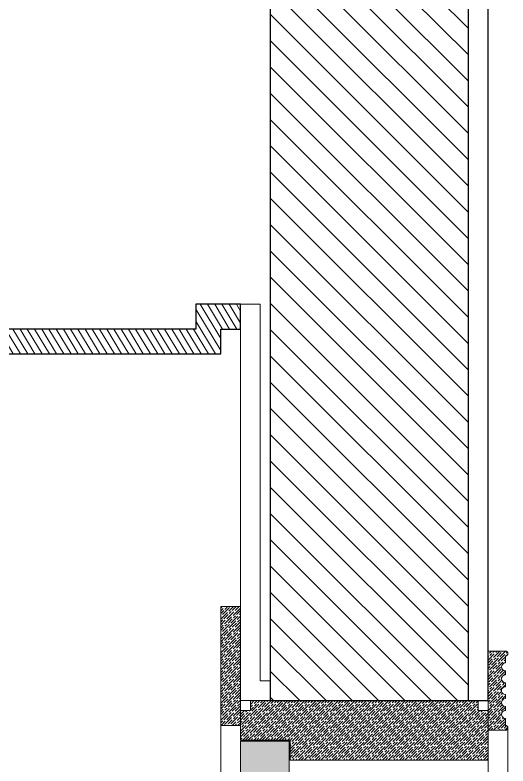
# Model space of a CAD drawing. Header units: inches. Extents: x 258415 to 640093, y 441672 to 945769.
# Drawn here: x 321251 to 321749, y 462308 to 463066 of the extents above; entities that cross this region are included whole.
import ezdxf

# ---------------------------------------------------------------- set-up
doc = ezdxf.new("R2010")
doc.units = ezdxf.units.IN
doc.header["$MEASUREMENT"] = 0
doc.linetypes.add('HIDDEN', pattern=[0.375, 0.25, -0.125])
for name, color, linetype in [('CQ Grg Gypsum', 41, 'Continuous'), ('CQ Plaster', 1, 'Continuous'), ('CQ section wall', 3, 'Continuous'), ('CQ Section walls', 3, 'Continuous'), ('CQ Wall hatch_CHB', 8, 'Continuous'), ('CQ Wood plan', 23, 'Continuous'), ('CQ Wood Section', 60, 'Continuous')]:
    doc.layers.add(name, color=color, linetype=linetype)
for name, color, linetype, lineweight in [('CQ Gypsum Hatch', 8, 'Continuous', 20), ('CQ Marble', 6, 'Continuous', 0), ('CQ Wood', 30, 'Continuous', 0), ('CQ wooh hatch', 8, 'HIDDEN', 18)]:
    doc.layers.add(name, color=color, linetype=linetype, lineweight=lineweight)
pattern_1 = [(135, (0, 0), (4.24264069, 4.24264069), [10, -2]), (135, (2.8284, -4e-16), (4.24264069, 4.24264069), [6, -1.5, 3, -1.5]), (135, (6.364, -0.707), (4.24264069, 4.24264069), [10, -2])]

# ---------------------------------------------------------------- blocks, each defined once
blk = doc.blocks.new('ff12 section a and b')
at = {"layer": 'CQ Wall hatch_CHB', "extrusion": (1.65644e-08, -2.02966e-09, 1)}
h = blk.add_hatch(dxfattribs=at)
h.set_pattern_fill('ANSI31,_O', color=8, scale=150)
h.set_pattern_definition([(45, (307239.385, 458759.883), (-13.25825, 13.25825), [])])
h.paths.add_polyline_path([(308755.44, 462373.85), (308955.44, 462373.85), (308955.44, 463323.85), (308755.44, 463323.85)])
at = {"layer": 'CQ Marble', "elevation": 0}
blk.add_lwpolyline([(308965.44, 462773.85), (308965.44, 462393.85), (308955.44, 462393.85), (308955.44, 462373.85), (308985.44, 462373.85), (308985.44, 462773.85), (308965.44, 462773.85)], dxfattribs=at)
at = {"layer": 'CQ Plaster', "elevation": 0}
blk.add_lwpolyline([(308755.44, 462373.85), (308735.44, 462373.85), (308735.44, 463323.85)], dxfattribs=at)
at = {"layer": 'CQ Section walls', "extrusion": (1.65644e-08, -2.02966e-09, 1), "elevation": 0}
blk.add_lwpolyline([(308755.44, 463323.85), (308955.44, 463323.85), (308955.44, 462373.85), (308755.44, 462373.85)], close=True, dxfattribs=at)
blk = doc.blocks.new('ff-12 wd section')
at = {"layer": 'CQ wooh hatch', "ltscale": 1000}
h = blk.add_hatch(dxfattribs=at)
h.set_pattern_fill('GOST_WOOD', color=256, angle=45, style=0)
h.set_pattern_definition(pattern_1)
h.paths.add_polyline_path([(309005.44, 462468.85), (308985.44, 462468.85), (308985.44, 462348.85), (309005.44, 462348.85)])
h = blk.add_hatch(dxfattribs=at)
h.set_pattern_fill('GOST_WOOD', color=256, angle=45, style=0)
h.set_pattern_definition(pattern_1)
h.paths.add_polyline_path([(308735.44, 462343.85), (308717.94, 462343.85, -1), (308717.94, 462348.85), (308717.94, 462355.85, 1), (308717.94, 462363.85), (308717.94, 462367.85, 1), (308717.94, 462375.85), (308717.94, 462379.85, 0.414214), (308721.94, 462383.85, 0.414214), (308717.94, 462387.85), (308717.94, 462391.85, 1), (308717.94, 462399.85), (308717.94, 462403.85, 1), (308717.94, 462411.85), (308717.94, 462418.85, -1), (308717.94, 462423.85), (308735.44, 462423.85)])
h = blk.add_hatch(dxfattribs=at)
h.set_pattern_fill('GOST_WOOD', color=256, angle=45, style=0)
h.set_pattern_definition(pattern_1)
h.paths.add_polyline_path([(308975.44, 462373.85), (308975.44, 462363.85), (308985.44, 462363.85), (308985.44, 462333.85), (308935.44, 462333.85), (308935.44, 462313.85), (308735.44, 462313.85), (308735.44, 462363.85), (308745.44, 462363.85), (308745.44, 462373.85)])
h = blk.add_hatch(dxfattribs=at)
h.set_pattern_fill('GOST_WOOD', color=256, angle=45, style=0)
h.set_pattern_definition(pattern_1)
h.paths.add_polyline_path([(308985.44, 459733.85), (308985.44, 462332.85), (308936.44, 462332.85), (308936.44, 459733.85)])
at = {"layer": 'CQ Wood plan', "color": 1, "lineweight": 0, "ltscale": 5}
for p, q in [((308715.44, 462346.35, 0), (308715.44, 459903.85, 0)), ((309005.44, 462348.85, 0), (309005.44, 459723.85, 0)), ((308735.44, 462313.85, 0), (308735.44, 459723.85, 0))]:
    blk.add_line(p, q, dxfattribs=at)
at = {"layer": 'CQ Wood Section', "lineweight": 0, "ltscale": 5, "elevation": 0}
blk.add_lwpolyline([(309005.44, 462468.85), (308985.44, 462468.85), (308985.44, 462348.85), (309005.44, 462348.85), (309005.44, 462468.85)], dxfattribs=at)
blk.add_lwpolyline([(308735.44, 462423.85), (308735.44, 462343.85), (308717.94, 462343.85, -1), (308717.94, 462348.85), (308717.94, 462355.85, 1), (308717.94, 462363.85), (308717.94, 462367.85, 1), (308717.94, 462375.85), (308717.94, 462379.85, 0.414214), (308721.94, 462383.85, 0.414214), (308717.94, 462387.85), (308717.94, 462391.85, 1), (308717.94, 462399.85), (308717.94, 462403.85, 1), (308717.94, 462411.85), (308717.94, 462418.85, -1), (308717.94, 462423.85), (308735.44, 462423.85)], format="xyb", close=True, dxfattribs=at)
for points in [[(308975.44, 462373.85), (308975.44, 462363.85), (308985.44, 462363.85), (308985.44, 462333.85), (308935.44, 462333.85), (308935.44, 462313.85), (308735.44, 462313.85), (308735.44, 462363.85), (308745.44, 462363.85), (308745.44, 462373.85)], [(308985.44, 459733.85), (308985.44, 462332.85), (308936.44, 462332.85), (308936.44, 459733.85)]]:
    blk.add_lwpolyline(points, close=True, dxfattribs=at)

msp = doc.modelspace()

# ---------------------------------------------------------------- hatches: boundary and pattern name
at = {"layer": 'CQ Gypsum Hatch'}
h = msp.add_hatch(dxfattribs=at)
h.set_pattern_fill('ANSI31', color=256, scale=50, angle=76.028577, style=0)
h.set_pattern_definition([(121.0285767, (-192.6373, -7354.6206), (-5.35568947, -3.22165956), [])])
h.paths.add_polyline_path([(318058.816, 462773.854), (318058.816, 462748.854), (318078.816, 462748.854), (318078.816, 462723.855), (321458.818, 462723.855), (321458.818, 462748.854), (321478.818, 462748.854), (321478.818, 462773.854), (321433.818, 462773.854), (321433.818, 462748.854), (318103.816, 462748.854), (318103.816, 462773.854)])

# ---------------------------------------------------------------- linework, layer by layer
at = {"layer": 'CQ Grg Gypsum', "elevation": 0}
msp.add_lwpolyline([(318058.816, 462773.854), (318058.816, 462748.854), (318078.816, 462748.854), (318078.816, 462723.855), (321458.818, 462723.855), (321458.818, 462748.854), (321478.818, 462748.854), (321478.818, 462773.854), (321433.818, 462773.854), (321433.818, 462748.854), (318103.816, 462748.854), (318103.816, 462773.854), (318058.816, 462773.854)], dxfattribs=at)

# ---------------------------------------------------------------- block references
at = {"layer": 'CQ section wall', "xscale": -1}
msp.add_blockref('ff12 section a and b', (630464.254, 0), dxfattribs=at)
at = {"layer": 'CQ Wood', "xscale": -1}
msp.add_blockref('ff-12 wd section', (630464.254, 0), dxfattribs=at)

doc.saveas('drawing.dxf')
